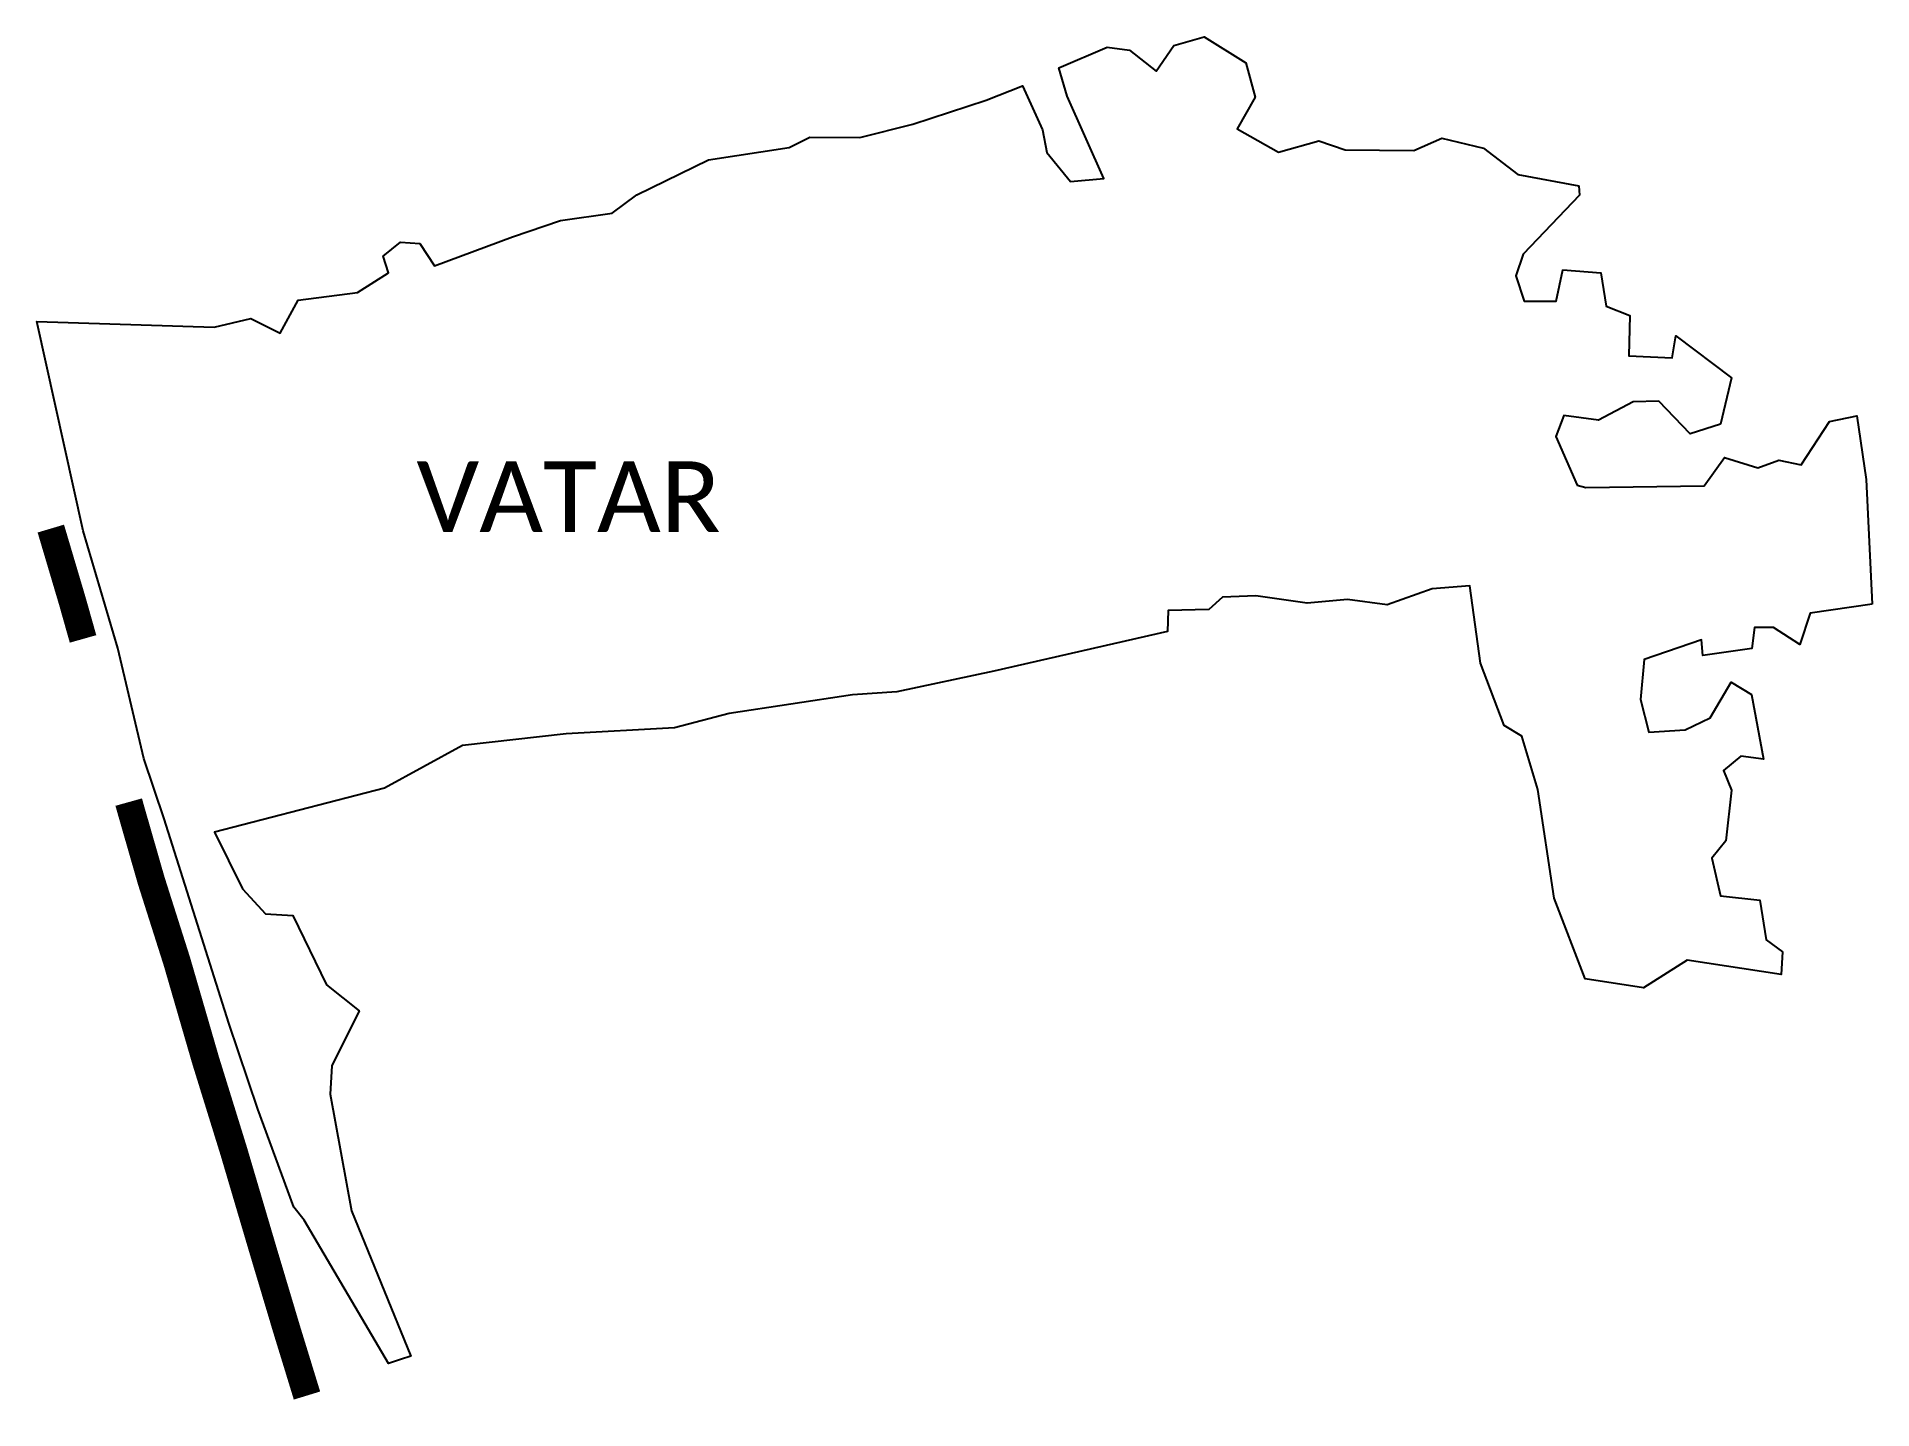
# Model space of a CAD drawing. Header units: metres. Extents: x 263954 to 267286, y 2149624 to 2152116.
import ezdxf

# ---------------------------------------------------------------- set-up
doc = ezdxf.new("R2010")
doc.units = ezdxf.units.M
doc.header["$MEASUREMENT"] = 0
for name, color, linetype in [('ARTIFICIALLY PROTECTED', 1, 'Continuous'), ('village', 3, 'Continuous'), ('VILLAGE NAME', 250, 'Continuous')]:
    doc.layers.add(name, color=color, linetype=linetype)
doc.styles.get("Standard").update_dxf_attribs({"font": 'arial.ttf'})

msp = doc.modelspace()

# ---------------------------------------------------------------- linework, layer by layer
at = {"layer": 'ARTIFICIALLY PROTECTED', "const_width": 50, "flags": 128}
for points in [[(263980, 2151222.9), (263981.1, 2151219.2), (264019, 2151091.5), (264038.5, 2151022.5)], [(264121.4, 2150726.2), (264125.7, 2150710.8), (264162.5, 2150582.8), (264208.9, 2150436.7), (264261, 2150257.1), (264311.8, 2150093.1), (264365.2, 2149912.3), (264407.9, 2149769.4), (264445, 2149648.5)]]:
    msp.add_lwpolyline(points, dxfattribs=at)
at = {"layer": 'village', "color": 3}
msp.add_lwpolyline([(266642.7, 2151865.9), (266753.4, 2151845.1)], dxfattribs=at)
at = {"layer": 'village'}
for points in [[(267286.3, 2151085.8, 0), (267173.8, 2151069.5, 0), (267154.7, 2151012.6, 0), (267106.8, 2151043.1, 0), (267072.3, 2151043.4, 0), (267067.6, 2151005, 0), (266978.8, 2150992.7, 0), (266976.4, 2151020.6, 0), (266872.2, 2150985, 0), (266865.7, 2150912.3, 0), (266880.6, 2150853.4, 0), (266946.8, 2150857.2, 0), (266992, 2150879.3, 0), (267030, 2150943.7, 0), (267067, 2150921.8, 0), (267088.5, 2150804.4, 0), (267047.9, 2150809.5, 0), (267016, 2150783.3, 0), (267030.5, 2150747.9, 0), (267020.5, 2150656.1, 0), (266995, 2150624.5, 0), (267010.7, 2150555.9, 0), (267082.1, 2150548.2, 0), (267093.4, 2150475.9, 0), (267123.2, 2150454.1, 0), (267120.7, 2150412.9, 0), (266950.3, 2150439, 0), (266871.2, 2150389, 0), (266765, 2150405.2, 0), (266708.8, 2150551.7, 0), (266679, 2150749.3, 0), (266650.4, 2150845.7, 0), (266618.2, 2150865.5, 0), (266575.1, 2150978.3, 0), (266555.6, 2151118.9, 0), (266487.5, 2151113.5, 0), (266405.6, 2151084.5, 0), (266333.8, 2151093.9, 0), (266260.2, 2151087.6, 0), (266167, 2151100.8, 0), (266106.7, 2151098.5, 0), (266081.8, 2151075.9, 0), (266008.1, 2151074.4, 0), (266007.1, 2151035.7, 0), (265691.9, 2150963.8, 0), (265515.7, 2150926.7, 0), (265435.4, 2150920.9, 0), (265211.2, 2150887, 0), (265111.9, 2150860.8, 0), (264915.7, 2150849.9, 0), (264727.5, 2150829.1, 0), (264585.9, 2150751.4, 0), (264277.1, 2150671.7, 0), (264328, 2150568.5, 0), (264369.6, 2150523.1, 0), (264419.5, 2150520.4, 0), (264480.7, 2150394.1, 0), (264539.9, 2150347.1, 0), (264490.1, 2150247, 0), (264487, 2150195.9, 0), (264525.8, 2149983.7, 0), (264633.7, 2149720.1, 0), (264614.9, 2149714.1, 0), (264593.1, 2149706.8, 0), (264439.9, 2149967, 0), (264421.2, 2149990.7, 0), (264355.9, 2150168.4, 0), (264303.4, 2150324.9, 0), (264185.7, 2150695.8, 0), (264148.7, 2150805.5, 0), (264101.6, 2151005.7, 0), (264038.7, 2151218.8, 0), (263954.4, 2151599.2, 0), (264276.3, 2151588.9, 0), (264342.8, 2151604.1, 0), (264396.1, 2151577.5, 0), (264429.2, 2151637.6, 0), (264536.4, 2151651.4, 0), (264592.8, 2151687.2, 0), (264583.3, 2151717.8, 0), (264614.6, 2151742.9, 0), (264649.8, 2151740.4, 0), (264676.5, 2151700, 0), (264818, 2151752.4, 0), (264905.4, 2151782.3, 0), (264999.1, 2151795.7, 0), (265043.9, 2151828.8, 0), (265174, 2151892.5, 0), (265320.5, 2151915, 0), (265357.6, 2151933.5, 0), (265448.8, 2151933.1, 0), (265544.6, 2151957.4, 0), (265678, 2152000.6, 0), (265743.9, 2152026.6, 0), (265779.9, 2151947, 0), (265788, 2151905.6, 0), (265830.6, 2151853.2, 0), (265891.2, 2151858.5, 0), (265824.7, 2152008.4, 0), (265810, 2152059.8, 0), (265897.5, 2152097.1, 0), (265938.2, 2152091.9, 0), (265986.3, 2152053.4, 0), (266018.4, 2152100.1, 0), (266073.6, 2152116.1, 0), (266149.4, 2152068.5, 0), (266166.2, 2152006.6, 0), (266133.3, 2151949, 0), (266208.2, 2151906.7, 0), (266281.7, 2151927, 0), (266329.4, 2151910.6, 0), (266453.8, 2151909.3, 0), (266504.7, 2151931.9, 0), (266580.6, 2151913.9, 0), (266642.7, 2151865.9, 0)], [(266753.4, 2151845.1, 0), (266755, 2151828.5, 0), (266652.6, 2151721.5, 0), (266639.1, 2151681.9, 0), (266654.3, 2151635.8, 0), (266712.7, 2151635.7, 0), (266724.4, 2151692.5, 0), (266793.8, 2151687.5, 0), (266803.4, 2151626.8, 0), (266845.9, 2151609.9, 0), (266844.6, 2151536.3, 0), (266923.1, 2151532.7, 0), (266929.6, 2151572.7, 0), (267030.5, 2151496.6, 0), (267010.9, 2151412.7, 0), (266955.7, 2151395.1, 0), (266898.6, 2151454.5, 0), (266852.3, 2151452.8, 0), (266789.3, 2151419.5, 0), (266726.1, 2151428.5, 0), (266712, 2151389.9, 0), (266750.7, 2151301.5, 0), (266766.3, 2151297.4, 0), (266981.1, 2151300.5, 0), (267018, 2151352.2, 0), (267078.8, 2151333.1, 0), (267116.9, 2151347.1, 0), (267156.9, 2151338.4, 0), (267208.6, 2151417.1, 0), (267258.5, 2151427.4, 0), (267274.9, 2151311.8, 0), (267286.3, 2151085.8, 0)]]:
    msp.add_polyline3d(points, dxfattribs=at)

# ---------------------------------------------------------------- texts
at = {"layer": 'VILLAGE NAME', "insert": (264643.8, 2151345.1), "char_height": 128.647, "attachment_point": 1}
msp.add_mtext_dynamic_manual_height_columns('{\\fCalibri|b0|i0|c0|p34;VATAR}', width=737.615, gutter_width=643.2, heights=[0], dxfattribs=at)

doc.saveas('drawing.dxf')
